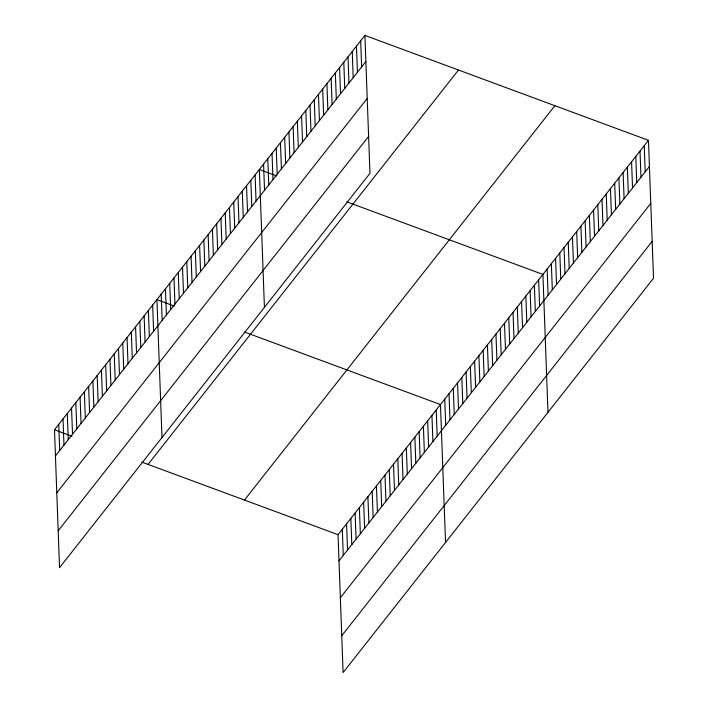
<?xml version="1.0" encoding="UTF-8"?>
<svg xmlns="http://www.w3.org/2000/svg" width="708" height="708" viewBox="0 0 708 708"><rect width="100%" height="100%" fill="white"/><g stroke="black" fill="none" stroke-linecap="round" stroke-linejoin="round"><path stroke-width="1.06" d="M364.903 35.4L369.957 173.31L59.543 567.674L54.481 429.765L364.903 35.4L648.457 140.326L653.519 278.235L343.097 672.6L338.043 534.69L648.457 140.326M55.445 455.934L365.859 61.569M56.79 492.812L367.213 98.447M58.189 530.796L368.611 136.432M148.061 464.395L458.474 70.03M244.464 500.069L554.886 105.704M338.999 560.869L649.422 166.495M340.353 597.738L650.776 203.373M341.743 635.731L652.165 241.357M276.837 175.956L259.358 169.486L264.42 307.387M346.761 201.824L542.921 274.412L547.974 412.321M174.398 306.095L156.919 299.626L161.982 437.535M244.322 331.972L440.482 404.551L445.536 542.461M54.481 429.765L71.959 436.234M141.883 462.112L338.043 534.69M644.236 145.689L645.2 171.858M640.014 151.052L640.979 177.221M635.793 156.415L636.758 182.593M631.571 161.778L632.536 187.956M627.35 167.141L628.315 193.319M623.129 172.504L624.093 198.683M618.907 177.867L619.872 204.046M614.686 183.239L615.65 209.409M610.464 188.602L611.429 214.772M606.243 193.965L607.207 220.135M602.021 199.329L602.986 225.498M597.8 204.692L598.764 230.861M593.578 210.055L594.534 236.224M589.357 215.418L590.313 241.587M585.135 220.781L586.091 246.95M580.914 226.144L581.87 252.314M576.693 231.507L577.648 257.677M572.471 236.87L573.427 263.04M568.25 242.233L569.205 268.403M564.028 247.596L564.984 273.766M559.807 252.96L560.763 279.129M555.585 258.323L556.541 284.492M551.364 263.686L552.32 289.855M547.142 269.049L548.098 295.218M538.646 279.837L539.611 306.006M534.381 285.253L535.345 311.431M530.115 290.678L531.071 316.848M525.849 296.103L526.805 322.273M521.575 301.528L522.539 327.698M517.309 306.945L518.265 333.123M513.043 312.37L513.999 338.539M508.769 317.795L509.733 343.964M504.503 323.211L505.459 349.389M500.237 328.636L501.193 354.805M495.963 334.061L496.928 360.23M491.697 339.486L492.662 365.655M487.431 344.902L488.387 371.081M483.166 350.327L484.122 376.497M478.891 355.752L479.856 381.922M474.625 361.177L475.581 387.347M470.36 366.594L471.316 392.763M466.085 372.019L467.05 398.188M461.82 377.444L462.784 403.613M457.554 382.86L458.51 409.038M453.288 388.285L454.244 414.454M449.014 393.71L449.978 419.879M444.748 399.135L445.704 425.304M436.208 409.976L437.172 436.146M431.942 415.401L432.907 441.571M427.676 420.817L428.632 446.996M423.402 426.243L424.366 452.412M419.136 431.668L420.101 457.837M414.87 437.093L415.826 463.262M410.605 442.509L411.56 468.678M406.33 447.934L407.295 474.103M402.064 453.359L403.02 479.528M397.799 458.775L398.754 484.953M393.524 464.2L394.489 490.37M389.258 469.625L390.223 495.795M384.993 475.05L385.949 501.22M380.727 480.466L381.683 506.636M360.682 40.763L361.638 66.933M376.452 485.892L377.417 512.061M356.46 46.126L357.416 72.296M372.187 491.317L373.143 517.486M352.239 51.489L353.195 77.659M367.921 496.733L368.877 522.911M348.017 56.852L348.973 83.022M363.647 502.158L364.611 528.327M343.796 62.215L344.752 88.385M359.381 507.583L360.345 533.752M339.575 67.579L340.53 93.748M355.115 513.008L356.071 539.177M335.353 72.942L336.309 99.111M350.849 518.424L351.805 544.594M331.132 78.305L332.087 104.474M346.575 523.849L347.539 550.019M326.91 83.668L327.866 109.837M342.309 529.274L343.265 555.444M322.689 89.031L323.644 115.2M318.467 94.394L319.423 120.572M314.246 99.757L315.202 125.936M310.024 105.12L310.98 131.299M305.803 110.483L306.759 136.662M301.573 115.847L302.537 142.025M297.351 121.218L298.316 147.388M293.13 126.582L294.094 152.751M288.908 131.945L289.873 158.114M284.687 137.308L285.651 163.477M280.465 142.671L281.43 168.84M276.244 148.034L277.209 174.203M272.022 153.397L272.987 179.567M267.801 158.76L268.766 184.93M263.58 164.123L264.544 190.293M255.092 174.911L256.048 201.081M250.827 180.328L251.782 206.497M246.552 185.753L247.517 211.922M242.286 191.178L243.242 217.347M238.021 196.594L238.977 222.772M233.746 202.019L234.711 228.188M229.481 207.444L230.445 233.613M225.215 212.869L226.171 239.039M220.949 218.285L221.905 244.455M216.675 223.71L217.639 249.88M212.409 229.135L213.365 255.305M208.143 234.552L209.099 260.73M203.869 239.977L204.833 266.146M199.603 245.402L200.568 271.571M195.337 250.827L196.293 276.996M191.072 256.243L192.027 282.412M186.797 261.668L187.762 287.837M182.531 267.093L183.487 293.262M178.266 272.509L179.221 298.688M173.991 277.934L174.956 304.104M169.725 283.359L170.681 309.529M165.46 288.784L166.415 314.954M161.185 294.201L162.15 320.37M152.654 305.051L153.609 331.22M148.388 310.467L149.344 336.645M144.113 315.892L145.078 342.061M139.848 321.317L140.803 347.486M135.582 326.742L136.538 352.911M131.307 332.158L132.272 358.328M127.042 337.583L128.006 363.753M122.776 343.008L123.732 369.178M118.51 348.424L119.466 374.603M114.236 353.85L115.2 380.019M109.97 359.275L110.926 385.444M105.704 364.7L106.66 390.869M101.43 370.116L102.395 396.285M97.164 375.541L98.129 401.71M92.898 380.966L93.854 407.135M88.633 386.382L89.589 412.56M84.358 391.807L85.323 417.977M80.093 397.232L81.048 423.402M75.827 402.657L76.783 428.827M71.552 408.074L72.517 434.243M67.287 413.499L68.242 439.668M63.021 418.924L63.977 445.093M58.746 424.34L59.711 450.518"/></g></svg>
